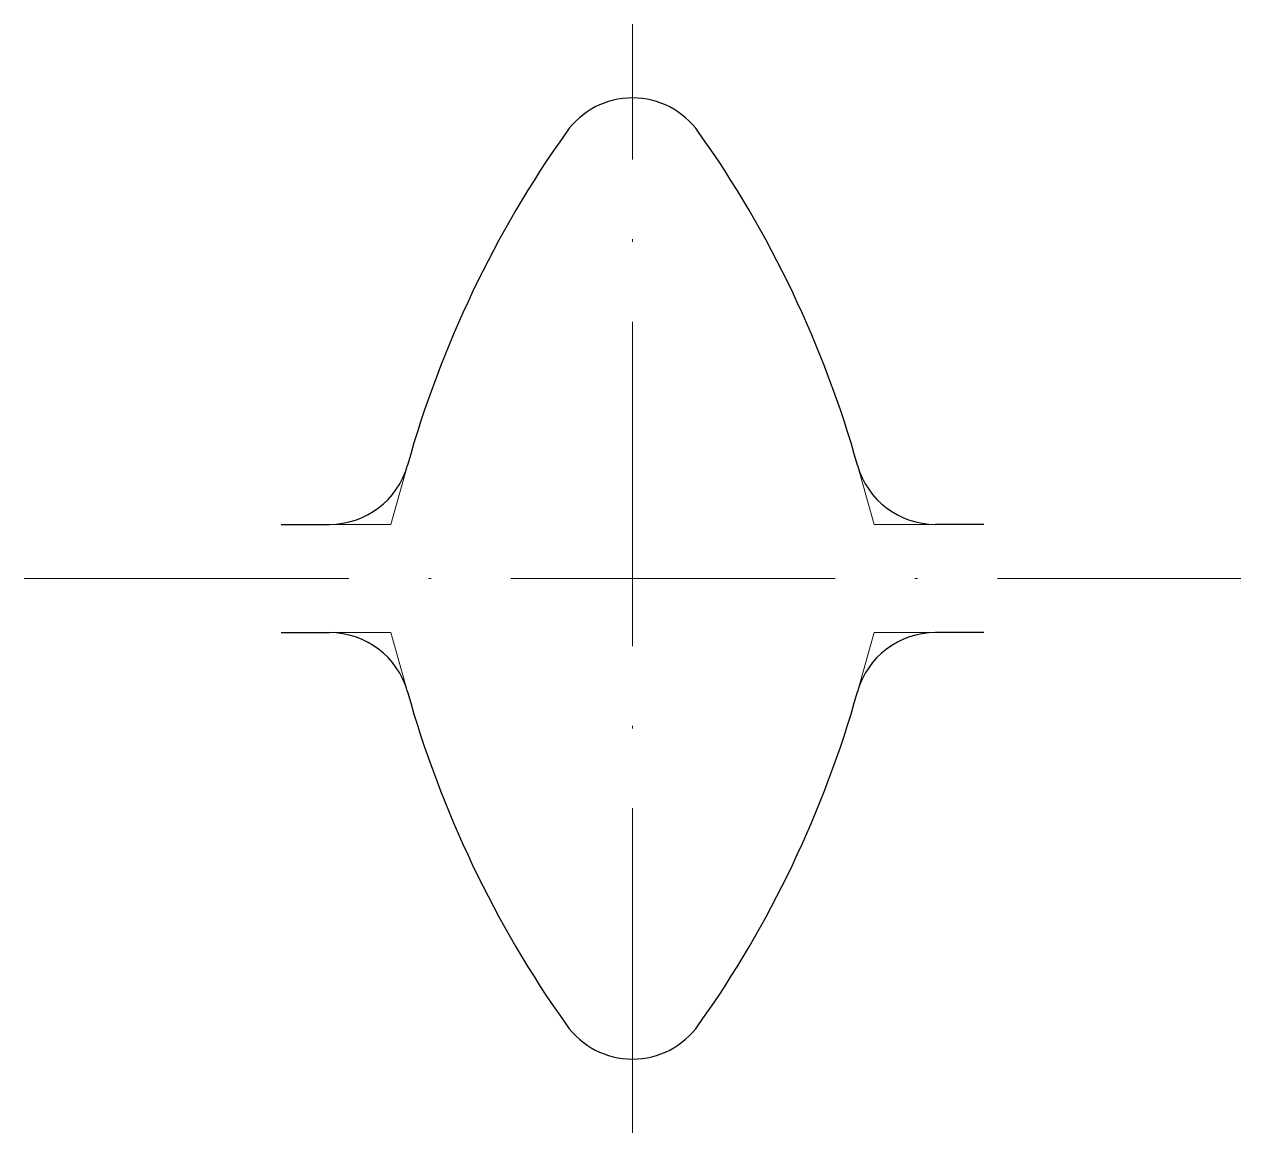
# Model space of a CAD drawing. Header units: millimetres. Extents: x -22.5 to 22.5, y -20.5 to 20.5.
import ezdxf

# ---------------------------------------------------------------- set-up
doc = ezdxf.new("R2010")
doc.units = ezdxf.units.MM
doc.linetypes.add('ACAD_ISO02W100', pattern=[15, 12, -3])
doc.linetypes.add('ACAD_ISO10W100', pattern=[18, 12, -2.95, 0.1, -2.95])
doc.layers.get('0').update_dxf_attribs({"lineweight": 25, "true_color": 0x000000})
doc.layers.add('s', color=7, linetype='ACAD_ISO02W100', lineweight=13, true_color=0x000000)
doc.layers.add('sp', color=7, linetype='ACAD_ISO10W100', lineweight=13, true_color=0x000000)

msp = doc.modelspace()

# ---------------------------------------------------------------- linework, layer by layer
for p, q in [((-13, 2), (-11.213, 2)), ((13, 2), (11.213, 2)), ((-13, -2), (-11.213, -2)), ((13, -2), (11.213, -2))]:
    msp.add_line(p, q)
for centre, radius, start, end in [((0, 14.777), 3, 35.3239, 144.6761), ((30.188, -6.617), 40, 144.6761, 164.3266), ((-30.188, -6.617), 40, 15.6734, 35.3239), ((-11.213, 5), 3, 270, 344.3266), ((11.213, 5), 3, 195.6734, 270), ((-11.213, -5), 3, 15.6734, 90), ((11.213, -5), 3, 90, 164.3266), ((30.188, 6.617), 40, 195.6734, 215.3239), ((-30.188, 6.617), 40, 324.6761, 344.3266), ((0, -14.777), 3, 215.3239, 324.6761)]:
    msp.add_arc(centre, radius, start, end)
at = {"layer": 's'}
for p, q in [((-8.939, 2), (-8.325, 4.19)), ((8.939, 2), (8.325, 4.19)), ((-11.213, 2), (-8.939, 2)), ((11.213, 2), (8.939, 2)), ((-11.213, -2), (-8.939, -2)), ((-8.939, -2), (-8.325, -4.19)), ((8.939, -2), (8.325, -4.19)), ((11.213, -2), (8.939, -2))]:
    msp.add_line(p, q, dxfattribs=at)
at = {"layer": 'sp'}
for p, q in [((0, -20.5), (0, 20.5)), ((-22.5, 0), (22.5, 0))]:
    msp.add_line(p, q, dxfattribs=at)

doc.saveas('drawing.dxf')
